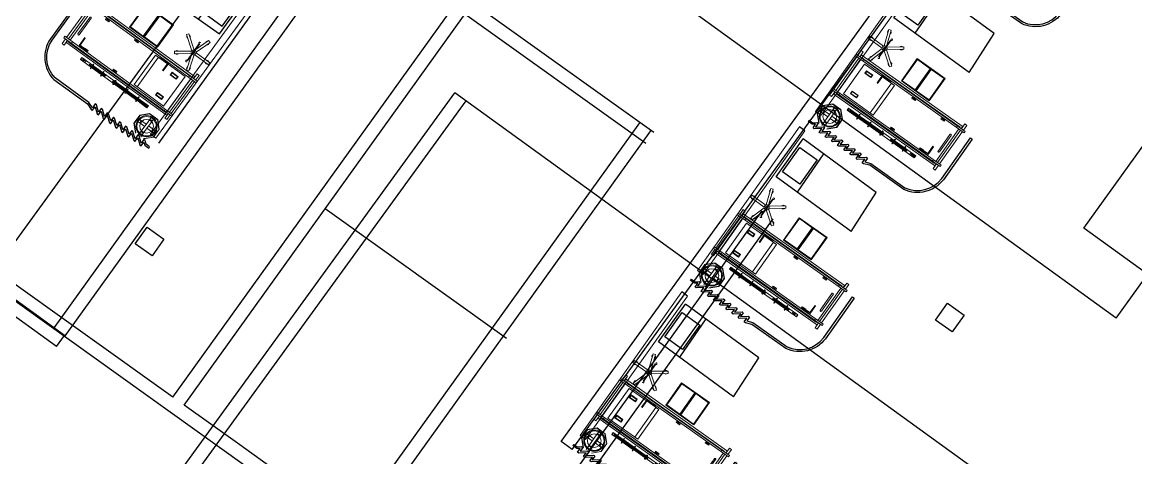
# Model space of a CAD drawing. Header units: metres. Extents: x 141303 to 146299, y 125960 to 127091.
# Drawn here: x 142364.16 to 142380.42, y 126638.87 to 126645.23 of the extents above; entities that cross this region are included whole.
import ezdxf

# ---------------------------------------------------------------- set-up
doc = ezdxf.new("R2010")
doc.units = ezdxf.units.M
doc.header["$MEASUREMENT"] = 0
doc.linetypes.add('C05 _MOB-EQUIP URGENCIAS Y TOCOCIRUGÍA$0$006_URGENCIAS & TOCOCIRUGÍA$0$03.-PRIMER NIVEL GENERAL$0$XR-PLANTA 3ER NIVEL$0$DASHED', pattern=[19.05, 12.7, -6.35])
doc.linetypes.add('C05 _MOB-EQUIP URGENCIAS Y TOCOCIRUGÍA$0$006_URGENCIAS & TOCOCIRUGÍA$0$03.-PRIMER NIVEL GENERAL$0$XR-PLANTA 3ER NIVEL$0$DASHED2', pattern=[0.375, 0.25, -0.125])
doc.layers.add('FURNITURE', color=6, linetype='Continuous')
doc.layers.add('new column', color=4, linetype='Continuous', lineweight=25)
doc.layers.add('NVMI_WALL', color=7, linetype='Continuous', lineweight=30)
doc.layers.get('0').off()

# ---------------------------------------------------------------- blocks, each defined once
blk = doc.blocks.new('C05 _MOB-EQUIP URGENCIAS Y TOCOCIRUGÍA$0$cortina antibacterial')
blk.add_lwpolyline([(300.266, -580.673), (300.266, -580.651), (300.266, -580.673), (300.199, -580.673), (300.266, -580.761), (300.266, -580.783), (300.199, -580.783), (300.266, -580.871), (300.266, -580.893), (300.199, -580.893), (300.266, -580.981), (300.266, -581.003), (300.199, -581.003), (300.266, -581.091), (300.266, -581.113), (300.199, -581.113), (300.266, -581.201), (300.266, -581.223), (300.199, -581.223), (300.231, -581.309), (300.231, -581.921, 0.354939), (300.651, -582.281), (301.378, -582.281), (301.378, -582.311), (300.651, -582.311, -0.359051), (300.201, -581.921), (300.201, -581.313), (300.166, -581.223), (300.166, -581.201), (300.233, -581.201), (300.166, -581.113), (300.166, -581.091), (300.233, -581.091), (300.166, -581.003), (300.166, -580.981), (300.233, -580.981), (300.166, -580.893), (300.166, -580.871), (300.233, -580.871), (300.166, -580.783), (300.166, -580.761), (300.233, -580.761), (300.166, -580.673), (300.166, -580.651), (300.233, -580.651), (300.166, -580.563), (300.166, -580.541), (300.233, -580.541), (300.166, -580.453), (300.166, -580.431), (300.233, -580.431), (300.166, -580.343), (300.166, -580.321), (300.233, -580.321), (300.205, -580.281), (300.205, -580.211), (300.227, -580.211), (300.227, -580.274), (300.266, -580.321), (300.266, -580.343), (300.199, -580.343), (300.266, -580.431), (300.266, -580.453), (300.199, -580.453), (300.266, -580.541), (300.266, -580.563), (300.199, -580.563), (300.266, -580.651)], format="xyb")
blk = doc.blocks.new('bed ward')
at = {"layer": 'FURNITURE'}
for p, q in [((142390.8, 126644.899), (142391.223, 126645.43)), ((142391.223, 126645.43), (142392.307, 126644.667)), ((142390.8, 126644.899), (142391.91, 126644.116)), ((142392.007, 126644.879), (142391.6, 126644.335)), ((142391.91, 126644.116), (142392.307, 126644.667)), ((142392.41, 126644.731), (142392.492, 126644.674))]:
    blk.add_line(p, q, dxfattribs=at)
at = {"layer": 'FURNITURE', "linetype": 'Continuous', "lineweight": 0}
for p, q in [((142390.08, 126644.621, 310.935), (142390.03, 126644.551, 310.935)), ((142390.109, 126644.6, 310.935), (142390.058, 126644.53, 310.935)), ((142390.08, 126644.621, 310.935), (142390.109, 126644.6, 310.935)), ((142390.016, 126644.532, 310.935), (142389.675, 126644.062, 310.935)), ((142390.044, 126644.511, 310.935), (142389.703, 126644.042, 310.935)), ((142390.068, 126644.493, 310.935), (142389.727, 126644.024, 310.935)), ((142390.006, 126644.569, 310.935), (142389.991, 126644.549, 310.935)), ((142389.991, 126644.549, 310.935), (142391.569, 126643.403, 310.935)), ((142390.006, 126644.569, 310.935), (142391.583, 126643.423, 310.935)), ((142390.077, 126644.549, 310.935), (142390.061, 126644.528, 310.935)), ((142390.086, 126644.518, 310.935), (142390.082, 126644.513, 310.935)), ((142390.086, 126644.518, 310.935), (142391.51, 126643.483, 310.935)), ((142390.091, 126644.551, 310.935), (142391.539, 126643.499, 310.935)), ((142390.117, 126644.487, 310.935), (142390.103, 126644.468, 310.935)), ((142390.596, 126644.216, 310.935), (142390.831, 126644.54, 310.935)), ((142390.61, 126644.219, 310.935), (142390.834, 126644.526, 310.935)), ((142390.831, 126644.54, 310.935), (142391.236, 126644.246, 310.935)), ((142390.834, 126644.526, 310.935), (142391.02, 126644.391, 310.935)), ((142390.014, 126644.357, 310.935), (142389.84, 126644.118, 310.935)), ((142390.033, 126644.343, 310.935), (142389.859, 126644.104, 310.935)), ((142390.254, 126644.34, 310.935), (142390.245, 126644.328, 310.935)), ((142390.245, 126644.328, 310.935), (142390.294, 126644.292, 310.935)), ((142390.254, 126644.34, 310.935), (142390.303, 126644.304, 310.935)), ((142390.303, 126644.304, 310.935), (142390.294, 126644.292, 310.935)), ((142390.796, 126644.083, 310.935), (142391.02, 126644.391, 310.935)), ((142390.799, 126644.069, 310.935), (142391.034, 126644.393, 310.935)), ((142390.812, 126644.072, 310.935), (142391.036, 126644.379, 310.935)), ((142391.036, 126644.379, 310.935), (142391.222, 126644.244, 310.935)), ((142390.596, 126644.216, 310.935), (142391.001, 126643.923, 310.935)), ((142390.61, 126644.219, 310.935), (142390.796, 126644.083, 310.935)), ((142390.999, 126643.936, 310.935), (142391.222, 126644.244, 310.935)), ((142391.001, 126643.923, 310.935), (142391.236, 126644.246, 310.935)), ((142389.661, 126644.043, 310.935), (142389.61, 126643.973, 310.935)), ((142389.61, 126643.973, 310.935), (142389.639, 126643.953, 310.935)), ((142389.651, 126644.08, 310.935), (142389.637, 126644.06, 310.935)), ((142389.637, 126644.06, 310.935), (142391.214, 126642.914, 310.935)), ((142389.689, 126644.022, 310.935), (142389.639, 126643.953, 310.935)), ((142389.651, 126644.08, 310.935), (142391.228, 126642.934, 310.935)), ((142389.692, 126644.02, 310.935), (142389.677, 126643.999, 310.935)), ((142389.679, 126643.985, 310.935), (142391.13, 126642.931, 310.935)), ((142389.713, 126644.005, 310.935), (142389.706, 126643.995, 310.935)), ((142389.706, 126643.995, 310.935), (142391.13, 126642.961, 310.935)), ((142389.762, 126643.999, 310.935), (142389.748, 126643.979, 310.935)), ((142389.94, 126644.061, 310.935), (142389.858, 126643.948, 310.935)), ((142389.949, 126644.055, 310.935), (142389.873, 126643.95, 310.935)), ((142389.873, 126643.95, 310.935), (142389.937, 126643.904, 310.935)), ((142389.94, 126644.061, 310.935), (142389.949, 126644.055, 310.935)), ((142390.675, 126644.034, 310.935), (142390.666, 126644.022, 310.935)), ((142390.666, 126644.022, 310.935), (142390.716, 126643.986, 310.935)), ((142390.675, 126644.034, 310.935), (142390.725, 126643.998, 310.935)), ((142390.725, 126643.998, 310.935), (142390.716, 126643.986, 310.935)), ((142390.812, 126644.072, 310.935), (142390.999, 126643.936, 310.935)), ((142389.858, 126643.948, 310.935), (142389.98, 126643.859, 310.935)), ((142389.939, 126643.907, 310.935), (142389.93, 126643.895, 310.935)), ((142389.939, 126643.907, 310.935), (142389.989, 126643.871, 310.935)), ((142389.989, 126643.871, 310.935), (142389.98, 126643.859, 310.935)), ((142390.973, 126643.806, 310.935), (142390.661, 126643.376, 310.935)), ((142390.973, 126643.806, 310.935), (142391.148, 126643.68, 310.935)), ((142390.537, 126643.265, 310.935), (142389.878, 126643.743, 310.935)), ((142390.558, 126643.293, 310.935), (142389.899, 126643.772, 310.935)), ((142390.007, 126643.668, 310.935), (142390.009, 126643.67, 310.935)), ((142390.007, 126643.668, 310.935), (142390.052, 126643.639, 310.935)), ((142390.009, 126643.67, 310.935), (142390.053, 126643.642, 310.935)), ((142390.089, 126643.612, 310.935), (142390.009, 126643.67, 310.935)), ((142390.046, 126643.643, 310.935), (142390.091, 126643.614, 310.935)), ((142391.017, 126643.775, 310.935), (142390.704, 126643.344, 310.935)), ((142391.038, 126643.766, 310.935), (142391.047, 126643.779, 310.935)), ((142391.087, 126643.731, 310.935), (142391.038, 126643.766, 310.935)), ((142391.169, 126643.69, 310.935), (142391.047, 126643.779, 310.935)), ((142391.078, 126643.583, 310.935), (142391.153, 126643.687, 310.935)), ((142391.087, 126643.731, 310.935), (142391.096, 126643.743, 310.935)), ((142391.087, 126643.577, 310.935), (142391.169, 126643.69, 310.935)), ((142391.153, 126643.687, 310.935), (142391.09, 126643.734, 310.935)), ((142391.157, 126643.673, 310.935), (142391.405, 126643.492, 310.935)), ((142390.157, 126643.559, 310.935), (142390.158, 126643.562, 310.935)), ((142390.157, 126643.559, 310.935), (142390.201, 126643.531, 310.935)), ((142390.238, 126643.503, 310.935), (142390.158, 126643.562, 310.935)), ((142390.158, 126643.562, 310.935), (142390.203, 126643.533, 310.935)), ((142390.194, 126643.532, 310.935), (142390.238, 126643.503, 310.935)), ((142390.196, 126643.534, 310.935), (142390.24, 126643.506, 310.935)), ((142390.238, 126643.503, 310.935), (142390.24, 126643.506, 310.935)), ((142390.361, 126643.601, 310.935), (142390.352, 126643.589, 310.935)), ((142390.352, 126643.589, 310.935), (142390.401, 126643.553, 310.935)), ((142390.361, 126643.601, 310.935), (142390.41, 126643.565, 310.935)), ((142390.41, 126643.565, 310.935), (142390.401, 126643.553, 310.935)), ((142391.087, 126643.577, 310.935), (142391.078, 126643.583, 310.935)), ((142391.405, 126643.492, 310.935), (142391.093, 126643.062, 310.935)), ((142391.216, 126643.555, 310.935), (142391.189, 126643.518, 310.935)), ((142391.189, 126643.518, 310.935), (142391.278, 126643.453, 310.935)), ((142391.217, 126643.546, 310.935), (142391.197, 126643.519, 310.935)), ((142391.197, 126643.519, 310.935), (142391.276, 126643.461, 310.935)), ((142391.216, 126643.555, 310.935), (142391.305, 126643.49, 310.935)), ((142391.217, 126643.546, 310.935), (142391.296, 126643.489, 310.935)), ((142391.296, 126643.489, 310.935), (142391.276, 126643.461, 310.935)), ((142391.305, 126643.49, 310.935), (142391.278, 126643.453, 310.935)), ((142391.472, 126643.504, 310.935), (142391.458, 126643.484, 310.935)), ((142391.51, 126643.483, 310.935), (142391.506, 126643.478, 310.935)), ((142391.541, 126643.485, 310.935), (142391.526, 126643.464, 310.935)), ((142391.581, 126643.53, 310.935), (142391.531, 126643.461, 310.935)), ((142391.61, 126643.51, 310.935), (142391.559, 126643.44, 310.935)), ((142391.581, 126643.53, 310.935), (142391.61, 126643.51, 310.935)), ((142390.508, 126643.304, 310.935), (142390.51, 126643.306, 310.935)), ((142390.508, 126643.304, 310.935), (142390.552, 126643.276, 310.935)), ((142390.51, 126643.306, 310.935), (142390.554, 126643.278, 310.935)), ((142390.59, 126643.248, 310.935), (142390.51, 126643.306, 310.935)), ((142390.549, 126643.281, 310.935), (142390.571, 126643.312, 310.935)), ((142390.661, 126643.376, 310.935), (142391.093, 126643.062, 310.935)), ((142391.492, 126643.459, 310.935), (142391.13, 126642.961, 310.935)), ((142391.517, 126643.441, 310.935), (142391.176, 126642.972, 310.935)), ((142391.545, 126643.421, 310.935), (142391.204, 126642.952, 310.935)), ((142391.583, 126643.423, 310.935), (142391.569, 126643.403, 310.935)), ((142390.545, 126643.276, 310.935), (142390.59, 126643.248, 310.935)), ((142390.547, 126643.279, 310.935), (142390.591, 126643.251, 310.935)), ((142390.59, 126643.248, 310.935), (142390.591, 126643.251, 310.935)), ((142390.667, 126643.188, 310.935), (142390.669, 126643.191, 310.935)), ((142390.667, 126643.188, 310.935), (142390.711, 126643.16, 310.935)), ((142390.669, 126643.191, 310.935), (142390.713, 126643.163, 310.935)), ((142390.749, 126643.133, 310.935), (142390.669, 126643.191, 310.935)), ((142390.704, 126643.161, 310.935), (142390.749, 126643.133, 310.935)), ((142390.706, 126643.163, 310.935), (142390.75, 126643.135, 310.935)), ((142391.002, 126643.26, 310.935), (142390.975, 126643.223, 310.935)), ((142390.975, 126643.223, 310.935), (142391.064, 126643.158, 310.935)), ((142391.003, 126643.252, 310.935), (142390.983, 126643.224, 310.935)), ((142390.983, 126643.224, 310.935), (142391.063, 126643.167, 310.935)), ((142391.002, 126643.26, 310.935), (142391.091, 126643.196, 310.935)), ((142391.003, 126643.252, 310.935), (142391.083, 126643.194, 310.935)), ((142391.083, 126643.194, 310.935), (142391.063, 126643.167, 310.935)), ((142391.091, 126643.196, 310.935), (142391.064, 126643.158, 310.935)), ((142390.749, 126643.133, 310.935), (142390.75, 126643.135, 310.935)), ((142391.117, 126643.015, 310.935), (142391.103, 126642.996, 310.935)), ((142390.66, 126642.811, 310.935), (142390.746, 126642.929, 310.935)), ((142390.663, 126642.808, 310.935), (142390.749, 126642.926, 310.935)), ((142390.691, 126642.853, 310.935), (142390.748, 126642.812, 310.935)), ((142390.704, 126642.844, 310.935), (142390.727, 126642.877, 310.935)), ((142390.704, 126642.844, 310.935), (142390.707, 126642.842, 310.935)), ((142390.707, 126642.842, 310.935), (142390.73, 126642.874, 310.935)), ((142390.707, 126642.857, 310.935), (142390.717, 126642.869, 310.935)), ((142390.707, 126642.857, 310.935), (142390.711, 126642.854, 310.935)), ((142390.715, 126642.886, 310.935), (142390.772, 126642.845, 310.935)), ((142390.717, 126642.869, 310.935), (142390.72, 126642.867, 310.935)), ((142390.719, 126642.858, 310.935), (142390.729, 126642.851, 310.935)), ((142390.727, 126642.877, 310.935), (142390.73, 126642.874, 310.935)), ((142390.743, 126642.816, 310.935), (142390.767, 126642.849, 310.935)), ((142390.746, 126642.929, 310.935), (142390.888, 126642.951, 310.935)), ((142390.746, 126642.925, 310.935), (142390.889, 126642.947, 310.935)), ((142390.748, 126642.812, 310.935), (142390.772, 126642.845, 310.935)), ((142390.886, 126642.948, 310.935), (142391.004, 126642.862, 310.935)), ((142390.888, 126642.951, 310.935), (142391.006, 126642.866, 310.935)), ((142390.89, 126642.864, 310.935), (142390.931, 126642.921, 310.935)), ((142390.89, 126642.864, 310.935), (142390.923, 126642.84, 310.935)), ((142390.893, 126642.869, 310.935), (142390.926, 126642.845, 310.935)), ((142390.923, 126642.84, 310.935), (142390.964, 126642.896, 310.935)), ((142391.025, 126642.722, 310.935), (142391.002, 126642.865, 310.935)), ((142391.029, 126642.723, 310.935), (142391.006, 126642.866, 310.935)), ((142391.162, 126642.953, 310.935), (142391.111, 126642.883, 310.935)), ((142391.111, 126642.883, 310.935), (142391.139, 126642.863, 310.935)), ((142391.19, 126642.932, 310.935), (142391.139, 126642.863, 310.935)), ((142391.159, 126642.955, 310.935), (142391.144, 126642.934, 310.935)), ((142391.228, 126642.934, 310.935), (142391.214, 126642.914, 310.935)), ((142390.683, 126642.668, 310.935), (142390.66, 126642.811, 310.935)), ((142390.687, 126642.669, 310.935), (142390.664, 126642.811, 310.935)), ((142390.725, 126642.637, 310.935), (142390.766, 126642.694, 310.935)), ((142390.758, 126642.613, 310.935), (142390.799, 126642.67, 310.935)), ((142390.763, 126642.689, 310.935), (142390.796, 126642.665, 310.935)), ((142390.766, 126642.694, 310.935), (142390.799, 126642.67, 310.935)), ((142390.917, 126642.689, 310.935), (142390.941, 126642.722, 310.935)), ((142390.917, 126642.689, 310.935), (142390.974, 126642.647, 310.935)), ((142390.922, 126642.685, 310.935), (142390.946, 126642.718, 310.935)), ((142390.94, 126642.607, 310.935), (142391.026, 126642.726, 310.935)), ((142390.941, 126642.722, 310.935), (142390.998, 126642.681, 310.935)), ((142390.943, 126642.605, 310.935), (142391.029, 126642.723, 310.935)), ((142390.959, 126642.659, 310.935), (142390.982, 126642.692, 310.935)), ((142390.959, 126642.659, 310.935), (142390.962, 126642.657, 310.935)), ((142390.962, 126642.657, 310.935), (142390.985, 126642.689, 310.935)), ((142390.965, 126642.679, 310.935), (142390.97, 126642.676, 310.935)), ((142390.969, 126642.667, 310.935), (142390.972, 126642.664, 310.935)), ((142390.972, 126642.664, 310.935), (142390.981, 126642.677, 310.935)), ((142390.978, 126642.68, 310.935), (142390.981, 126642.677, 310.935)), ((142390.982, 126642.692, 310.935), (142390.985, 126642.689, 310.935)), ((142390.8, 126642.586, 310.935), (142390.943, 126642.609, 310.935)), ((142390.801, 126642.582, 310.935), (142390.943, 126642.605, 310.935))]:
    blk.add_line(p, q, dxfattribs=at)
at = {"layer": 'FURNITURE', "lineweight": 0}
for p, q in [((142390.901, 126642.653, 310.935), (142392.41, 126644.731, 310.935)), ((142392.492, 126644.674, 310.935), (142390.981, 126642.594, 310.935)), ((142391.441, 126643.721, 310.935), (142391.621, 126643.968, 310.935)), ((142390.981, 126642.594, 310.935), (142390.901, 126642.653, 310.935))]:
    blk.add_line(p, q, dxfattribs=at)
at = {"layer": 'FURNITURE', "linetype": 'C05 _MOB-EQUIP URGENCIAS Y TOCOCIRUGÍA$0$006_URGENCIAS & TOCOCIRUGÍA$0$03.-PRIMER NIVEL GENERAL$0$XR-PLANTA 3ER NIVEL$0$DASHED2', "lineweight": 0}
for p, q in [((142389.878, 126643.743, 310.935), (142389.899, 126643.772, 310.935)), ((142389.883, 126643.746, 310.935), (142389.898, 126643.766, 310.935)), ((142389.906, 126643.726, 310.935), (142389.884, 126643.742, 310.935)), ((142389.924, 126643.75, 310.935), (142389.902, 126643.767, 310.935)), ((142389.91, 126643.727, 310.935), (142389.924, 126643.747, 310.935)), ((142390.544, 126643.274, 310.935), (142389.914, 126643.732, 310.935)), ((142390.551, 126643.283, 310.935), (142389.92, 126643.741, 310.935)), ((142390.023, 126643.61, 310.935), (142390.045, 126643.64, 310.935)), ((142390.027, 126643.607, 310.935), (142390.05, 126643.637, 310.935)), ((142390.045, 126643.64, 310.935), (142390.089, 126643.612, 310.935)), ((142390.048, 126643.645, 310.935), (142390.07, 126643.675, 310.935)), ((142390.053, 126643.642, 310.935), (142390.075, 126643.672, 310.935)), ((142390.075, 126643.672, 310.935), (142390.07, 126643.675, 310.935)), ((142390.027, 126643.607, 310.935), (142390.023, 126643.61, 310.935)), ((142390.089, 126643.612, 310.935), (142390.091, 126643.614, 310.935)), ((142390.172, 126643.501, 310.935), (142390.194, 126643.532, 310.935)), ((142390.177, 126643.498, 310.935), (142390.172, 126643.501, 310.935)), ((142390.177, 126643.498, 310.935), (142390.199, 126643.528, 310.935)), ((142390.198, 126643.537, 310.935), (142390.22, 126643.567, 310.935)), ((142390.203, 126643.533, 310.935), (142390.224, 126643.564, 310.935)), ((142390.224, 126643.564, 310.935), (142390.22, 126643.567, 310.935)), ((142390.352, 126643.384, 310.935), (142390.387, 126643.433, 310.935)), ((142390.361, 126643.377, 310.935), (142390.397, 126643.426, 310.935)), ((142390.554, 126643.278, 310.935), (142390.576, 126643.308, 310.935)), ((142390.576, 126643.308, 310.935), (142390.571, 126643.312, 310.935)), ((142390.524, 126643.246, 310.935), (142390.545, 126643.276, 310.935)), ((142390.528, 126643.243, 310.935), (142390.524, 126643.246, 310.935)), ((142390.528, 126643.243, 310.935), (142390.55, 126643.273, 310.935)), ((142390.696, 126643.149, 310.935), (142390.542, 126643.261, 310.935)), ((142390.703, 126643.159, 310.935), (142390.549, 126643.271, 310.935)), ((142390.709, 126643.168, 310.935), (142390.555, 126643.28, 310.935)), ((142390.717, 126643.178, 310.935), (142390.562, 126643.29, 310.935)), ((142390.682, 126643.131, 310.935), (142390.704, 126643.161, 310.935)), ((142390.687, 126643.127, 310.935), (142390.709, 126643.158, 310.935)), ((142390.849, 126643.038, 310.935), (142390.701, 126643.146, 310.935)), ((142390.708, 126643.166, 310.935), (142390.73, 126643.196, 310.935)), ((142390.828, 126643.068, 310.935), (142390.708, 126643.156, 310.935)), ((142390.713, 126643.163, 310.935), (142390.735, 126643.193, 310.935)), ((142390.835, 126643.077, 310.935), (142390.714, 126643.165, 310.935)), ((142390.87, 126643.066, 310.935), (142390.721, 126643.174, 310.935)), ((142390.735, 126643.193, 310.935), (142390.73, 126643.196, 310.935)), ((142390.687, 126643.127, 310.935), (142390.682, 126643.131, 310.935)), ((142390.824, 126643.063, 310.935), (142390.839, 126643.083, 310.935)), ((142390.847, 126643.043, 310.935), (142390.825, 126643.059, 310.935)), ((142390.864, 126643.067, 310.935), (142390.842, 126643.083, 310.935)), ((142390.849, 126643.038, 310.935), (142390.87, 126643.066, 310.935)), ((142390.85, 126643.044, 310.935), (142390.865, 126643.064, 310.935))]:
    blk.add_line(p, q, dxfattribs=at)
at = {"layer": 'FURNITURE', "linetype": 'C05 _MOB-EQUIP URGENCIAS Y TOCOCIRUGÍA$0$006_URGENCIAS & TOCOCIRUGÍA$0$03.-PRIMER NIVEL GENERAL$0$XR-PLANTA 3ER NIVEL$0$DASHED', "lineweight": 0}
for p, q in [((142390.748, 126642.812, 310.935), (142390.816, 126642.762, 310.935)), ((142390.766, 126642.694, 310.935), (142390.89, 126642.864, 310.935)), ((142390.772, 126642.845, 310.935), (142390.84, 126642.796, 310.935)), ((142390.799, 126642.67, 310.935), (142390.923, 126642.84, 310.935)), ((142390.849, 126642.738, 310.935), (142390.917, 126642.689, 310.935)), ((142390.873, 126642.771, 310.935), (142390.941, 126642.722, 310.935))]:
    blk.add_line(p, q, dxfattribs=at)
at = {"layer": 'FURNITURE'}
blk.add_lwpolyline([(142391.695, 126644.412), (142391.949, 126644.229), (142392.204, 126644.583), (142391.95, 126644.766)], close=True, dxfattribs=at)
at = {"layer": 'FURNITURE', "lineweight": 0, "elevation": 310.935}
for points in [[(142391.539, 126643.88), (142391.462, 126644.116), (142391.428, 126644.105), (142391.504, 126643.869)], [(142391.567, 126643.848), (142391.771, 126643.989), (142391.75, 126644.019), (142391.563, 126643.889)], [(142391.5, 126643.863), (142391.252, 126643.862), (142391.252, 126643.826), (142391.5, 126643.827)], [(142391.496, 126643.797), (142391.426, 126643.585), (142391.46, 126643.574), (142391.538, 126643.809)], [(142391.546, 126643.812), (142391.746, 126643.666), (142391.768, 126643.695), (142391.567, 126643.841)]]:
    blk.add_lwpolyline(points, dxfattribs=at)
blk.add_lwpolyline([(142391.632, 126643.983, 2.414214), (142391.621, 126643.969), (142391.614, 126643.974), (142391.434, 126643.726), (142391.441, 126643.721, 2.414214), (142391.43, 126643.706)], format="xyb", dxfattribs=at)
at = {"layer": 'FURNITURE', "linetype": 'C05 _MOB-EQUIP URGENCIAS Y TOCOCIRUGÍA$0$006_URGENCIAS & TOCOCIRUGÍA$0$03.-PRIMER NIVEL GENERAL$0$XR-PLANTA 3ER NIVEL$0$DASHED2', "lineweight": 0}
for centre, radius in [((142389.903, 126643.747, 310.935), 0.000769), ((142389.953, 126643.71, 310.935), 0.003), ((142390.148, 126643.569, 310.935), 0.003), ((142390.601, 126643.24, 310.935), 0.003), ((142390.795, 126643.099, 310.935), 0.003), ((142390.845, 126643.062, 310.935), 0.000769)]:
    blk.add_circle(centre, radius, dxfattribs=at)
at = {"layer": 'FURNITURE', "linetype": 'Continuous', "lineweight": 0}
for radius in [0.155, 0.142, 0.1]:
    blk.add_circle((142390.844, 126642.767, 310.935), radius, dxfattribs=at)
for centre, radius, start, end in [((142390.085, 126644.543, 310.935), 0.01, 54.006, 144.006), ((142390.024, 126644.35, 310.935), 0.012, 324.006, 144.006), ((142389.85, 126644.111, 310.935), 0.012, 144.006, 324.006), ((142389.685, 126643.993, 310.935), 0.01, 144.006, 234.006), ((142391.533, 126643.491, 310.935), 0.01, 324.006, 54.006), ((142390.844, 126642.767, 310.935), 0.149, 144.006, 324.006), ((142391.136, 126642.939, 310.935), 0.01, 234.006, 324.006)]:
    blk.add_arc(centre, radius, start, end, dxfattribs=at)
at = {"layer": 'FURNITURE', "lineweight": 0}
for centre, radius, start, end in [((142391.456, 126644.076, 310.935), 0.027, 149.7619, 246.1412), ((142391.456, 126644.076, 310.935), 0.027, 329.7619, 66.1412), ((142391.731, 126643.983, 310.935), 0.027, 76.5671, 172.9465), ((142391.731, 126643.983, 310.935), 0.027, 256.5671, 352.9465), ((142391.288, 126643.844, 310.935), 0.027, 41.943, 138.3224), ((142391.288, 126643.844, 310.935), 0.027, 221.943, 318.3224), ((142391.531, 126643.845, 310.935), 0.036, 68.4835, 219.5285), ((142391.531, 126643.845, 310.935), 0.036, 234.006, 54.006), ((142391.531, 126643.845, 310.935), 0.018, 84.006, 204.006), ((142391.531, 126643.845, 310.935), 0.018, 234.006, 54.006), ((142391.455, 126643.614, 310.935), 0.027, 113.508, 209.8874), ((142391.455, 126643.614, 310.935), 0.027, 293.508, 29.8874), ((142391.728, 126643.702, 310.935), 0.027, 185.7848, 282.1642), ((142391.728, 126643.702, 310.935), 0.027, 5.7848, 102.1642)]:
    blk.add_arc(centre, radius, start, end, dxfattribs=at)
at = {"layer": 'FURNITURE', "linetype": 'C05 _MOB-EQUIP URGENCIAS Y TOCOCIRUGÍA$0$006_URGENCIAS & TOCOCIRUGÍA$0$03.-PRIMER NIVEL GENERAL$0$XR-PLANTA 3ER NIVEL$0$DASHED2', "lineweight": 0}
for centre, radius, start, end in [((142389.885, 126643.744, 310.935), 0.0025, 144.006, 234.006), ((142389.9, 126643.765, 310.935), 0.0025, 54.006, 144.006), ((142389.908, 126643.728, 310.935), 0.0025, 234.006, 324.006), ((142389.922, 126643.748, 310.935), 0.0025, 324.006, 54.006), ((142390.356, 126643.38, 310.935), 0.0058, 144.006, 324.006), ((142390.392, 126643.429, 310.935), 0.0058, 324.006, 144.006), ((142390.826, 126643.061, 310.935), 0.0025, 144.006, 234.006), ((142390.841, 126643.081, 310.935), 0.0025, 54.006, 144.006), ((142390.848, 126643.045, 310.935), 0.0025, 234.006, 324.006), ((142390.863, 126643.065, 310.935), 0.0025, 324.006, 54.006)]:
    blk.add_arc(centre, radius, start, end, dxfattribs=at)
at = {"layer": 'FURNITURE', "lineweight": 0, "xscale": -1, "rotation": 234.0059966302266}
blk.add_blockref('C05 _MOB-EQUIP URGENCIAS Y TOCOCIRUGÍA$0$cortina antibacterial', (142683.881, 126058.568, 310.935), dxfattribs=at)

msp = doc.modelspace()

# ---------------------------------------------------------------- linework, layer by layer
at = {"layer": 'new column'}
for p, q in [((142365.80954, 126641.99216), (142365.98401, 126642.23621)), ((142365.98401, 126642.23621), (142366.22806, 126642.06174)), ((142366.22806, 126642.06174), (142366.05359, 126641.81769)), ((142366.05359, 126641.81769), (142365.80954, 126641.99216)), ((142377.49257, 126640.87962), (142377.66704, 126641.12367)), ((142377.66704, 126641.12367), (142377.91109, 126640.9492)), ((142377.73662, 126640.70515), (142377.49257, 126640.87962)), ((142377.91109, 126640.9492), (142377.73662, 126640.70515))]:
    msp.add_line(p, q, dxfattribs=at)
at = {"layer": 'NVMI_WALL'}
for p, q in [((142372.0272, 126639.10676), (142386.10256, 126658.546)), ((142372.1892, 126638.98946), (142386.26455, 126658.42871)), ((142362.60004, 126640.02323), (142374.40133, 126656.27117)), ((142380.13302, 126640.90857), (142391.06396, 126656.12953)), ((142366.15503, 126643.46015), (142374.52187, 126655.11068)), ((142364.61477, 126640.75296), (142373.94781, 126653.7489)), ((142364.77722, 126640.6363), (142374.11026, 126653.63223)), ((142364.65752, 126640.49215), (142349.75398, 126651.28333)), ((142366.3584, 126639.75222), (142353.33778, 126649.05657)), ((142381.19297, 126628.90584), (142353.22087, 126648.89429)), ((142364.77418, 126640.6546), (142353.43453, 126648.86528)), ((142372.1892, 126638.98946), (142378.38683, 126647.54891)), ((142380.13302, 126640.90857), (142371.49416, 126647.1637)), ((142379.65918, 126642.22299), (142382.57578, 126646.28425)), ((142366.3584, 126639.75222), (142370.57614, 126645.62528)), ((142373.38167, 126643.61991), (142370.57586, 126645.62489)), ((142366.52112, 126639.63594), (142370.73859, 126645.50861)), ((142373.26539, 126643.45718), (142370.62192, 126645.34617)), ((142364.00995, 126635.29135), (142370.47757, 126644.19593)), ((142386.48275, 126632.60708), (142370.47757, 126644.19593)), ((142364.17177, 126635.17382), (142370.63956, 126644.07864)), ((142368.83845, 126637.71972), (142373.17533, 126643.75867)), ((142369.0009, 126637.60306), (142373.33777, 126643.64201)), ((142371.23049, 126640.60952), (142368.58032, 126642.5033)), ((142370.62539, 126636.43643), (142374.96227, 126642.47538)), ((142370.78784, 126636.31977), (142375.12472, 126642.35871)), ((142383.70906, 126639.2906), (142379.65918, 126642.22299)), ((142364.28683, 126641.00459), (142364.2882, 126641.00648)), ((142364.65752, 126640.49215), (142364.77418, 126640.6546)), ((142366.23926, 126639.58633), (142366.24174, 126639.58978)), ((142367.33474, 126639.05454), (142366.52112, 126639.63594)), ((142370.40801, 126639.56241), (142370.40379, 126639.56542)), ((142366.40171, 126639.46967), (142366.40446, 126639.47349)), ((142370.29134, 126639.39996), (142370.28751, 126639.4027)), ((142372.1892, 126638.98946), (142372.0272, 126639.10676)), ((142372.78129, 126639.09557), (142372.77515, 126639.09996)), ((142367.05151, 126639.00301), (142367.05536, 126639.00837)), ((142371.40285, 126636.14754), (142367.33474, 126639.05454)), ((142372.66462, 126638.93312), (142372.65887, 126638.93723)), ((142367.20593, 126638.89378), (142367.20925, 126638.8984)), ((142367.21396, 126638.88635), (142367.21808, 126638.89209)), ((142367.21396, 126638.88635), (142367.21808, 126638.89209))]:
    msp.add_line(p, q, dxfattribs=at)

# ---------------------------------------------------------------- block references
at = {"layer": 'FURNITURE', "xscale": -1, "rotation": 288.6756688503063}
for p in [(67998.18196, -48799.5431), (67996.46303, -48801.96498), (67994.74094, -48804.28785), (67993.02428, -48806.6997)]:
    msp.add_blockref('bed ward', p, dxfattribs=at)
at = {"layer": 'FURNITURE'}
msp.add_blockref('bed ward', (-24.8696, 0.94294), dxfattribs=at)

doc.saveas('drawing.dxf')
